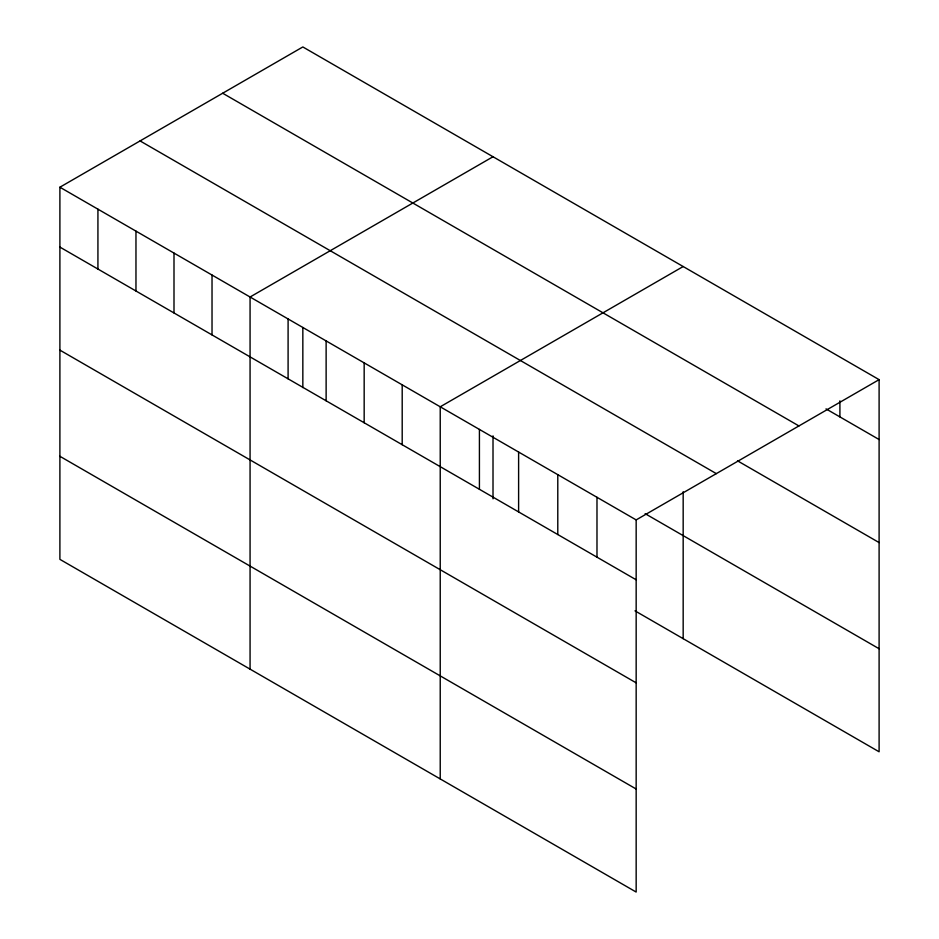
<?xml version="1.0" encoding="UTF-8"?>
<svg xmlns="http://www.w3.org/2000/svg" width="939" height="939" viewBox="0 0 939 939"><rect width="100%" height="100%" fill="white"/><g stroke="black" fill="none" stroke-linecap="round" stroke-linejoin="round"><path stroke-width="1.41" d="M59.896 187.213L636.161 519.913L636.161 892.05L59.896 559.351L59.896 187.213L302.839 46.95L879.104 379.649L879.104 751.787L634.999 610.855M493.01 156.743L250.067 297.006L250.067 669.143M683.169 266.535L440.227 406.798L440.227 778.936M636.161 519.913L879.104 379.649M826.015 408.876L879.104 439.534M222.672 93.231L798.936 425.942M737.526 460.838L879.104 542.578M140.064 140.92L716.328 473.632M645.14 513.668L879.104 648.743M59.896 247.086L636.161 579.786M59.896 350.13L636.161 682.841M59.896 456.295L636.161 789.006M839.912 400.836L839.912 416.904M683.169 491.743L683.169 638.673M596.981 497.294L596.981 557.167M557.789 474.664L557.789 534.537M518.61 452.046L518.61 511.919M493.01 435.849L493.01 498.82M479.418 429.416L479.418 489.289M402.197 384.837L402.197 444.71M364.168 362.877L364.168 422.75M326.126 340.916L326.126 400.8M302.839 327.488L302.839 387.596M288.097 318.967L288.097 378.84M212.026 275.045L212.026 334.918M173.997 253.084L173.997 312.957M135.967 231.123L135.967 291.008M97.926 209.174L97.926 269.047"/></g></svg>
